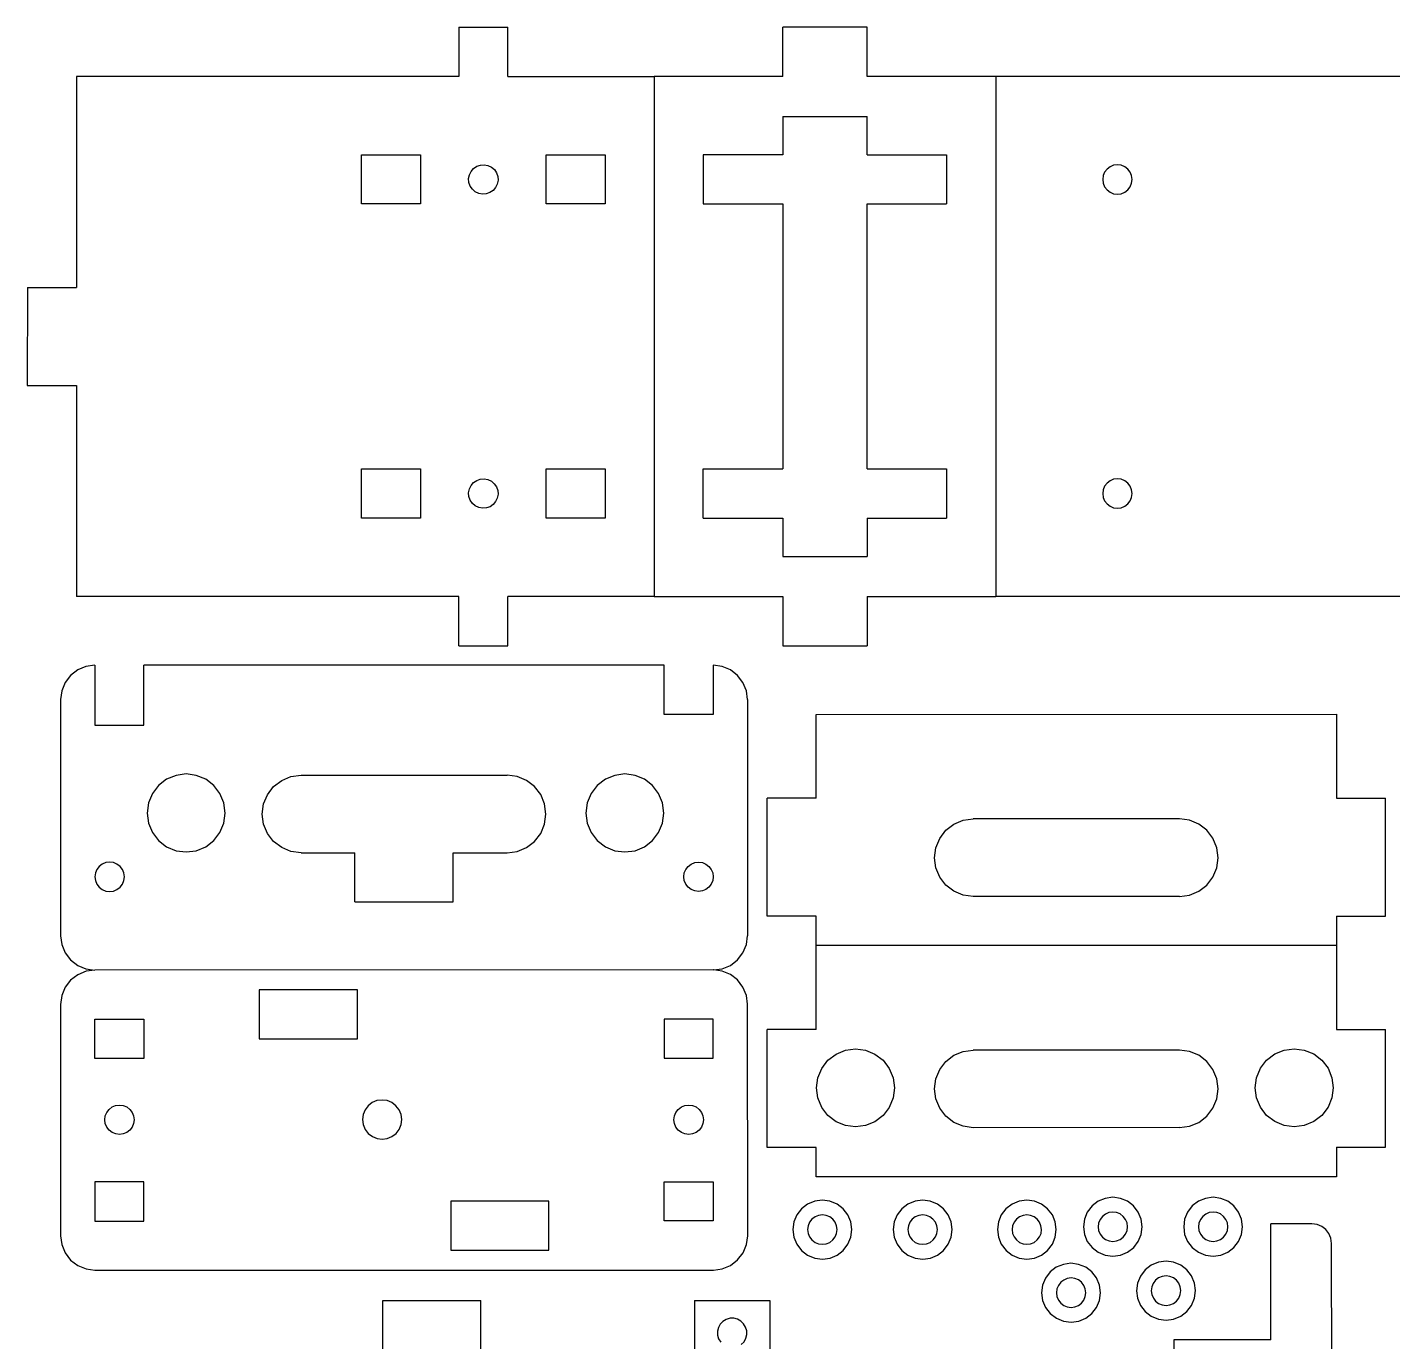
# Model space of a CAD drawing. Extents: x -275 to 319, y -186 to 206.
# Drawn here: x -275.4 to -136.3, y 71.6 to 205.5 of the extents above; entities that cross this region are included whole.
import ezdxf

# ---------------------------------------------------------------- set-up
doc = ezdxf.new("R2010")
doc.units = 0
doc.layers.get('0').update_dxf_attribs({"linetype": 'CONTINUOUS'})

msp = doc.modelspace()

# ---------------------------------------------------------------- linework, layer by layer
for p, q in [((-231.47, 205.52), (-226.47, 205.52)), ((-231.47, 205.52), (-231.47, 200.52)), ((-226.47, 200.52), (-226.47, 205.52)), ((-189.88, 205.52), (-198.46, 205.52)), ((-198.46, 200.52), (-198.46, 205.52)), ((-189.88, 200.52), (-189.88, 205.52)), ((-270.43, 200.52), (-270.44, 179.02)), ((-231.47, 200.52), (-270.43, 200.52)), ((-226.47, 200.52), (-211.57, 200.52)), ((-211.57, 200.52), (-211.57, 147.52)), ((-198.46, 200.52), (-211.57, 200.52)), ((-176.77, 200.52), (-189.88, 200.52)), ((-128.47, 200.52), (-176.77, 200.52)), ((-176.77, 200.52), (-176.77, 147.52)), ((-198.46, 196.42), (-198.46, 192.52)), ((-198.46, 196.42), (-189.88, 196.42)), ((-189.88, 192.52), (-189.88, 196.42)), ((-241.37, 187.52), (-241.37, 192.52)), ((-241.37, 192.52), (-235.37, 192.52)), ((-235.37, 192.52), (-235.37, 187.52)), ((-222.57, 187.52), (-222.57, 192.52)), ((-222.57, 192.52), (-216.57, 192.52)), ((-216.57, 192.52), (-216.57, 187.52)), ((-206.57, 192.52), (-206.57, 187.52)), ((-198.46, 192.52), (-206.57, 192.52)), ((-189.88, 192.52), (-181.77, 192.52)), ((-181.77, 192.52), (-181.77, 187.52)), ((-230.39, 190.49), (-230.22, 190.84)), ((-230.22, 190.84), (-229.97, 191.14)), ((-229.97, 191.14), (-229.64, 191.36)), ((-229.64, 191.36), (-229.27, 191.49)), ((-229.27, 191.49), (-228.89, 191.52)), ((-228.89, 191.52), (-228.5, 191.44)), ((-228.5, 191.44), (-228.15, 191.27)), ((-228.15, 191.27), (-227.85, 191.02)), ((-227.85, 191.02), (-227.63, 190.69)), ((-227.63, 190.69), (-227.5, 190.33)), ((-165.67, 190.77), (-165.82, 190.41)), ((-165.43, 191.08), (-165.67, 190.77)), ((-165.12, 191.32), (-165.43, 191.08)), ((-164.76, 191.47), (-165.12, 191.32)), ((-164.37, 191.52), (-164.76, 191.47)), ((-163.98, 191.47), (-164.37, 191.52)), ((-163.62, 191.32), (-163.98, 191.47)), ((-163.31, 191.08), (-163.62, 191.32)), ((-163.07, 190.77), (-163.31, 191.08)), ((-162.92, 190.41), (-163.07, 190.77)), ((-230.47, 190.11), (-230.39, 190.49)), ((-230.44, 189.72), (-230.47, 190.11)), ((-230.31, 189.35), (-230.44, 189.72)), ((-230.09, 189.02), (-230.31, 189.35)), ((-227.72, 189.2), (-227.97, 188.9)), ((-227.55, 189.55), (-227.72, 189.2)), ((-227.47, 189.93), (-227.55, 189.55)), ((-227.5, 190.33), (-227.47, 189.93)), ((-165.82, 190.41), (-165.87, 190.02)), ((-165.87, 190.02), (-165.82, 189.63)), ((-165.82, 189.63), (-165.67, 189.27)), ((-165.67, 189.27), (-165.43, 188.96)), ((-163.31, 188.96), (-163.07, 189.27)), ((-163.07, 189.27), (-162.92, 189.63)), ((-162.87, 190.02), (-162.92, 190.41)), ((-162.92, 189.63), (-162.87, 190.02)), ((-229.79, 188.77), (-230.09, 189.02)), ((-229.44, 188.6), (-229.79, 188.77)), ((-229.05, 188.52), (-229.44, 188.6)), ((-228.67, 188.55), (-229.05, 188.52)), ((-228.3, 188.68), (-228.67, 188.55)), ((-227.97, 188.9), (-228.3, 188.68)), ((-165.43, 188.96), (-165.12, 188.72)), ((-165.12, 188.72), (-164.76, 188.57)), ((-164.76, 188.57), (-164.37, 188.52)), ((-164.37, 188.52), (-163.98, 188.57)), ((-163.98, 188.57), (-163.62, 188.72)), ((-163.62, 188.72), (-163.31, 188.96)), ((-235.37, 187.52), (-241.37, 187.52)), ((-216.57, 187.52), (-222.57, 187.52)), ((-206.57, 187.52), (-198.46, 187.52)), ((-198.46, 187.52), (-198.46, 160.52)), ((-189.88, 187.52), (-181.77, 187.52)), ((-189.88, 160.52), (-189.88, 187.52)), ((-275.43, 179.02), (-275.44, 169.02)), ((-275.43, 179.02), (-270.44, 179.02)), ((-275.44, 169.02), (-270.44, 169.02)), ((-270.44, 169.02), (-270.44, 147.52)), ((-241.37, 155.52), (-241.37, 160.52)), ((-241.37, 160.52), (-235.37, 160.52)), ((-235.37, 160.52), (-235.37, 155.52)), ((-222.57, 155.52), (-222.57, 160.52)), ((-222.57, 160.52), (-216.57, 160.52)), ((-216.57, 160.52), (-216.57, 155.52)), ((-206.57, 155.52), (-206.57, 160.52)), ((-206.57, 160.52), (-198.46, 160.52)), ((-189.88, 160.52), (-181.77, 160.52)), ((-181.77, 160.52), (-181.77, 155.52)), ((-230.39, 158.49), (-230.22, 158.84)), ((-230.22, 158.84), (-229.97, 159.14)), ((-229.97, 159.14), (-229.65, 159.36)), ((-229.65, 159.36), (-229.28, 159.49)), ((-229.28, 159.49), (-228.89, 159.52)), ((-228.89, 159.52), (-228.51, 159.45)), ((-228.51, 159.45), (-228.15, 159.28)), ((-228.15, 159.28), (-227.86, 159.02)), ((-227.86, 159.02), (-227.63, 158.7)), ((-227.63, 158.7), (-227.5, 158.33)), ((-165.67, 158.77), (-165.82, 158.41)), ((-165.43, 159.08), (-165.67, 158.77)), ((-165.12, 159.32), (-165.43, 159.08)), ((-164.76, 159.47), (-165.12, 159.32)), ((-164.37, 159.52), (-164.76, 159.47)), ((-163.98, 159.47), (-164.37, 159.52)), ((-163.62, 159.32), (-163.98, 159.47)), ((-163.31, 159.08), (-163.62, 159.32)), ((-163.07, 158.77), (-163.31, 159.08)), ((-162.92, 158.41), (-163.07, 158.77)), ((-230.47, 158.1), (-230.39, 158.49)), ((-230.44, 157.71), (-230.47, 158.1)), ((-230.31, 157.34), (-230.44, 157.71)), ((-230.08, 157.02), (-230.31, 157.34)), ((-227.72, 157.2), (-227.97, 156.9)), ((-227.55, 157.55), (-227.72, 157.2)), ((-227.47, 157.94), (-227.55, 157.55)), ((-227.5, 158.33), (-227.47, 157.94)), ((-165.82, 158.41), (-165.87, 158.02)), ((-165.87, 158.02), (-165.82, 157.63)), ((-165.82, 157.63), (-165.67, 157.27)), ((-165.67, 157.27), (-165.43, 156.96)), ((-163.31, 156.96), (-163.07, 157.27)), ((-163.07, 157.27), (-162.92, 157.63)), ((-162.87, 158.02), (-162.92, 158.41)), ((-162.92, 157.63), (-162.87, 158.02)), ((-229.79, 156.76), (-230.08, 157.02)), ((-229.43, 156.59), (-229.79, 156.76)), ((-229.05, 156.52), (-229.43, 156.59)), ((-228.66, 156.55), (-229.05, 156.52)), ((-228.29, 156.68), (-228.66, 156.55)), ((-227.97, 156.9), (-228.29, 156.68)), ((-165.43, 156.96), (-165.12, 156.72)), ((-165.12, 156.72), (-164.76, 156.57)), ((-164.76, 156.57), (-164.37, 156.52)), ((-164.37, 156.52), (-163.98, 156.57)), ((-163.98, 156.57), (-163.62, 156.72)), ((-163.62, 156.72), (-163.31, 156.96)), ((-235.37, 155.52), (-241.37, 155.52)), ((-216.57, 155.52), (-222.57, 155.52)), ((-206.57, 155.52), (-198.46, 155.52)), ((-198.46, 155.52), (-198.46, 151.62)), ((-189.88, 155.52), (-181.84, 155.52)), ((-189.88, 155.52), (-189.88, 151.62)), ((-181.84, 155.52), (-181.77, 155.52)), ((-198.46, 151.62), (-198.41, 151.62)), ((-198.41, 151.62), (-189.88, 151.62)), ((-231.47, 147.52), (-270.44, 147.52)), ((-231.47, 142.52), (-231.47, 147.52)), ((-226.47, 142.52), (-226.47, 147.52)), ((-211.57, 147.52), (-226.47, 147.52)), ((-211.57, 147.52), (-198.46, 147.52)), ((-198.46, 147.52), (-198.46, 142.52)), ((-189.88, 147.52), (-176.77, 147.52)), ((-189.88, 147.52), (-189.88, 142.52)), ((-125.47, 147.52), (-176.77, 147.52)), ((-231.47, 142.52), (-226.47, 142.52)), ((-198.46, 142.52), (-189.88, 142.52)), ((-268.55, 140.52), (-269.46, 140.4)), ((-268.55, 140.52), (-268.55, 134.42)), ((-210.55, 140.52), (-263.55, 140.52)), ((-263.55, 134.42), (-263.55, 140.52)), ((-210.55, 135.52), (-210.55, 140.52)), ((-204.64, 140.4), (-205.55, 140.52)), ((-205.55, 140.52), (-205.55, 135.52)), ((-271.03, 139.49), (-271.58, 138.77)), ((-270.3, 140.05), (-271.03, 139.49)), ((-269.46, 140.4), (-270.3, 140.05)), ((-203.8, 140.05), (-204.64, 140.4)), ((-203.08, 139.49), (-203.8, 140.05)), ((-202.52, 138.77), (-203.08, 139.49)), ((-271.93, 137.93), (-272.05, 137.02)), ((-271.58, 138.77), (-271.93, 137.93)), ((-202.17, 137.93), (-202.52, 138.77)), ((-202.05, 137.02), (-202.17, 137.93)), ((-272.05, 137.02), (-272.05, 112.97)), ((-202.05, 137.02), (-202.05, 112.97)), ((-205.55, 135.52), (-210.55, 135.52)), ((-195.06, 135.52), (-142.06, 135.53)), ((-195.06, 126.97), (-195.06, 135.52)), ((-142.06, 135.53), (-142.06, 126.98)), ((-268.55, 134.42), (-263.55, 134.42)), ((-259.25, 129.45), (-260.28, 129.31)), ((-258.22, 129.31), (-259.25, 129.45)), ((-214.55, 129.45), (-215.58, 129.31)), ((-213.52, 129.31), (-214.55, 129.45)), ((-262.06, 128.28), (-262.69, 127.46)), ((-261.24, 128.92), (-262.06, 128.28)), ((-260.28, 129.31), (-261.24, 128.92)), ((-257.26, 128.92), (-258.22, 129.31)), ((-256.44, 128.28), (-257.26, 128.92)), ((-255.81, 127.46), (-256.44, 128.28)), ((-250.97, 127.34), (-250.34, 128.16)), ((-250.34, 128.16), (-249.52, 128.79)), ((-249.52, 128.79), (-248.57, 129.19)), ((-248.57, 129.19), (-247.55, 129.32)), ((-247.55, 129.32), (-226.55, 129.32)), ((-225.53, 129.19), (-226.55, 129.32)), ((-224.58, 128.79), (-225.53, 129.19)), ((-223.76, 128.16), (-224.58, 128.79)), ((-223.13, 127.35), (-223.76, 128.16)), ((-217.36, 128.28), (-217.99, 127.46)), ((-216.54, 128.92), (-217.36, 128.28)), ((-215.58, 129.31), (-216.54, 128.92)), ((-212.56, 128.92), (-213.52, 129.31)), ((-211.74, 128.28), (-212.56, 128.92)), ((-211.11, 127.46), (-211.74, 128.28)), ((-262.69, 127.46), (-263.09, 126.5)), ((-255.41, 126.5), (-255.81, 127.46)), ((-251.37, 126.39), (-250.97, 127.34)), ((-222.73, 126.39), (-223.13, 127.35)), ((-217.99, 127.46), (-218.39, 126.5)), ((-210.71, 126.5), (-211.11, 127.46)), ((-200.06, 114.97), (-200.06, 126.97)), ((-195.06, 126.97), (-200.06, 126.97)), ((-142.06, 126.98), (-137.06, 126.98)), ((-137.06, 114.97), (-137.06, 126.98)), ((-263.09, 126.5), (-263.23, 125.47)), ((-263.23, 125.47), (-263.09, 124.45)), ((-255.28, 125.47), (-255.41, 126.5)), ((-255.41, 124.45), (-255.28, 125.47)), ((-251.5, 125.37), (-251.37, 126.39)), ((-251.36, 124.35), (-251.5, 125.37)), ((-222.6, 125.37), (-222.73, 126.39)), ((-222.73, 124.35), (-222.6, 125.37)), ((-218.39, 126.5), (-218.52, 125.47)), ((-218.52, 125.47), (-218.39, 124.44)), ((-210.57, 125.47), (-210.71, 126.5)), ((-210.71, 124.44), (-210.57, 125.47)), ((-263.09, 124.45), (-262.69, 123.49)), ((-255.81, 123.49), (-255.41, 124.45)), ((-250.97, 123.39), (-251.36, 124.35)), ((-223.13, 123.4), (-222.73, 124.35)), ((-218.39, 124.44), (-217.99, 123.49)), ((-211.11, 123.49), (-210.71, 124.44)), ((-181.85, 123.71), (-181.03, 124.34)), ((-181.03, 124.34), (-180.08, 124.73)), ((-180.08, 124.73), (-179.06, 124.87)), ((-158.06, 124.87), (-179.06, 124.87)), ((-157.04, 124.74), (-158.06, 124.87)), ((-156.08, 124.34), (-157.04, 124.74)), ((-155.27, 123.71), (-156.08, 124.34)), ((-262.69, 123.49), (-262.06, 122.66)), ((-262.06, 122.66), (-261.24, 122.03)), ((-257.26, 122.03), (-256.44, 122.66)), ((-256.44, 122.66), (-255.81, 123.49)), ((-250.34, 122.58), (-250.97, 123.39)), ((-249.52, 121.95), (-250.34, 122.58)), ((-224.57, 121.95), (-223.76, 122.58)), ((-223.76, 122.58), (-223.13, 123.4)), ((-217.99, 123.49), (-217.36, 122.66)), ((-217.36, 122.66), (-216.54, 122.03)), ((-212.56, 122.03), (-211.74, 122.66)), ((-211.74, 122.66), (-211.11, 123.49)), ((-182.87, 121.94), (-182.48, 122.89)), ((-182.48, 122.89), (-181.85, 123.71)), ((-154.64, 122.9), (-155.27, 123.71)), ((-154.24, 121.94), (-154.64, 122.9)), ((-261.24, 122.03), (-260.28, 121.63)), ((-260.28, 121.63), (-259.25, 121.5)), ((-259.25, 121.5), (-258.22, 121.63)), ((-258.22, 121.63), (-257.26, 122.03)), ((-248.57, 121.55), (-249.52, 121.95)), ((-247.55, 121.42), (-248.57, 121.55)), ((-247.55, 121.42), (-242.05, 121.42)), ((-242.05, 116.42), (-242.05, 121.42)), ((-232.05, 116.42), (-232.05, 121.42)), ((-232.05, 121.42), (-226.55, 121.42)), ((-226.55, 121.42), (-225.53, 121.56)), ((-225.53, 121.56), (-224.57, 121.95)), ((-216.54, 122.03), (-215.58, 121.63)), ((-215.58, 121.63), (-214.55, 121.5)), ((-214.55, 121.5), (-213.52, 121.63)), ((-213.52, 121.63), (-212.56, 122.03)), ((-183.01, 120.92), (-182.87, 121.94)), ((-154.11, 120.92), (-154.24, 121.94)), ((-268.35, 119.72), (-268.5, 119.36)), ((-268.11, 120.03), (-268.35, 119.72)), ((-267.8, 120.27), (-268.11, 120.03)), ((-267.44, 120.42), (-267.8, 120.27)), ((-267.05, 120.47), (-267.44, 120.42)), ((-266.66, 120.42), (-267.05, 120.47)), ((-266.3, 120.27), (-266.66, 120.42)), ((-265.99, 120.03), (-266.3, 120.27)), ((-265.75, 119.72), (-265.99, 120.03)), ((-265.6, 119.36), (-265.75, 119.72)), ((-208.5, 119.36), (-208.35, 119.72)), ((-208.35, 119.72), (-208.11, 120.03)), ((-208.11, 120.03), (-207.8, 120.27)), ((-207.8, 120.27), (-207.44, 120.42)), ((-207.44, 120.42), (-207.05, 120.47)), ((-207.05, 120.47), (-206.66, 120.42)), ((-206.66, 120.42), (-206.3, 120.27)), ((-206.3, 120.27), (-205.99, 120.03)), ((-205.99, 120.03), (-205.75, 119.72)), ((-205.75, 119.72), (-205.6, 119.36)), ((-182.87, 119.9), (-183.01, 120.92)), ((-182.48, 118.94), (-182.87, 119.9)), ((-154.64, 118.95), (-154.24, 119.9)), ((-154.24, 119.9), (-154.11, 120.92)), ((-268.5, 119.36), (-268.55, 118.97)), ((-268.55, 118.97), (-268.5, 118.59)), ((-268.5, 118.59), (-268.35, 118.22)), ((-265.75, 118.22), (-265.6, 118.59)), ((-265.55, 118.97), (-265.6, 119.36)), ((-265.6, 118.59), (-265.55, 118.97)), ((-208.55, 118.97), (-208.5, 119.36)), ((-208.5, 118.59), (-208.55, 118.97)), ((-208.35, 118.22), (-208.5, 118.59)), ((-205.6, 118.59), (-205.75, 118.22)), ((-205.6, 119.36), (-205.55, 118.97)), ((-205.55, 118.97), (-205.6, 118.59)), ((-181.85, 118.13), (-182.48, 118.94)), ((-155.27, 118.13), (-154.64, 118.95)), ((-268.35, 118.22), (-268.11, 117.91)), ((-268.11, 117.91), (-267.8, 117.67)), ((-267.8, 117.67), (-267.44, 117.52)), ((-267.44, 117.52), (-267.05, 117.47)), ((-267.05, 117.47), (-266.66, 117.52)), ((-266.66, 117.52), (-266.3, 117.67)), ((-266.3, 117.67), (-265.99, 117.91)), ((-265.99, 117.91), (-265.75, 118.22)), ((-208.11, 117.91), (-208.35, 118.22)), ((-207.8, 117.67), (-208.11, 117.91)), ((-207.44, 117.53), (-207.8, 117.67)), ((-207.05, 117.47), (-207.44, 117.53)), ((-206.66, 117.53), (-207.05, 117.47)), ((-206.3, 117.67), (-206.66, 117.53)), ((-205.99, 117.91), (-206.3, 117.67)), ((-205.75, 118.22), (-205.99, 117.91)), ((-181.03, 117.5), (-181.85, 118.13)), ((-180.08, 117.1), (-181.03, 117.5)), ((-179.06, 116.97), (-180.08, 117.1)), ((-158.06, 116.97), (-179.06, 116.97)), ((-158.06, 116.97), (-157.04, 117.11)), ((-157.04, 117.11), (-156.08, 117.5)), ((-156.08, 117.5), (-155.27, 118.13)), ((-242.05, 116.42), (-232.05, 116.42)), ((-195.06, 114.97), (-200.06, 114.97)), ((-195.06, 111.97), (-195.06, 114.97)), ((-142.06, 114.97), (-137.06, 114.97)), ((-142.06, 114.97), (-142.06, 111.97)), ((-272.05, 112.97), (-271.93, 112.07)), ((-202.17, 112.07), (-202.05, 112.97)), ((-271.93, 112.07), (-271.58, 111.22)), ((-202.52, 111.22), (-202.17, 112.07)), ((-142.06, 111.97), (-195.06, 111.97)), ((-195.06, 103.42), (-195.06, 111.97)), ((-142.06, 111.97), (-142.06, 103.42)), ((-271.58, 111.22), (-271.03, 110.5)), ((-271.03, 110.5), (-270.3, 109.94)), ((-270.3, 109.94), (-269.46, 109.59)), ((-204.64, 109.59), (-203.8, 109.94)), ((-203.8, 109.94), (-203.08, 110.5)), ((-203.08, 110.5), (-202.52, 111.22)), ((-270.3, 109), (-271.03, 108.45)), ((-269.45, 109.35), (-270.3, 109)), ((-269.46, 109.59), (-268.55, 109.47)), ((-268.55, 109.47), (-269.45, 109.35)), ((-205.55, 109.48), (-268.55, 109.47)), ((-205.52, 109.48), (-205.55, 109.48)), ((-205.52, 109.48), (-204.64, 109.59)), ((-204.64, 109.36), (-205.52, 109.48)), ((-203.8, 109.01), (-204.64, 109.36)), ((-203.07, 108.46), (-203.8, 109.01)), ((-271.58, 107.72), (-271.93, 106.88)), ((-271.03, 108.45), (-271.58, 107.72)), ((-251.8, 107.47), (-251.8, 102.47)), ((-241.8, 107.47), (-251.8, 107.47)), ((-241.8, 102.47), (-241.8, 107.47)), ((-202.52, 107.73), (-203.07, 108.46)), ((-202.17, 106.89), (-202.52, 107.73)), ((-271.93, 106.88), (-272.05, 105.97)), ((-272.05, 105.97), (-272.04, 82.41)), ((-202.05, 105.98), (-202.17, 106.89)), ((-202.04, 82.41), (-202.05, 105.98)), ((-268.55, 100.46), (-268.55, 104.46)), ((-268.55, 104.46), (-263.55, 104.46)), ((-263.55, 104.46), (-263.55, 100.46)), ((-210.55, 104.48), (-210.55, 100.48)), ((-205.55, 104.48), (-210.55, 104.48)), ((-205.55, 100.48), (-205.55, 104.48)), ((-200.05, 91.41), (-200.06, 103.42)), ((-195.06, 103.42), (-200.06, 103.42)), ((-142.06, 103.42), (-137.06, 103.42)), ((-137.05, 91.42), (-137.06, 103.42)), ((-251.8, 102.47), (-241.8, 102.47)), ((-263.55, 100.46), (-268.55, 100.46)), ((-210.55, 100.48), (-205.55, 100.48)), ((-194.5, 99.45), (-193.87, 100.28)), ((-193.87, 100.28), (-193.04, 100.91)), ((-193.04, 100.91), (-192.09, 101.31)), ((-192.09, 101.31), (-191.06, 101.44)), ((-191.06, 101.44), (-190.03, 101.31)), ((-190.03, 101.31), (-189.07, 100.91)), ((-189.07, 100.91), (-188.25, 100.28)), ((-188.25, 100.28), (-187.61, 99.45)), ((-181.85, 100.16), (-181.03, 100.79)), ((-181.03, 100.79), (-180.08, 101.18)), ((-180.08, 101.18), (-179.06, 101.32)), ((-158.06, 101.32), (-179.06, 101.32)), ((-157.03, 101.18), (-158.06, 101.32)), ((-156.08, 100.79), (-157.03, 101.18)), ((-155.26, 100.16), (-156.08, 100.79)), ((-154.64, 99.34), (-155.26, 100.16)), ((-149.8, 99.46), (-149.17, 100.28)), ((-149.17, 100.28), (-148.34, 100.92)), ((-148.34, 100.92), (-147.38, 101.31)), ((-147.38, 101.31), (-146.36, 101.45)), ((-146.36, 101.45), (-145.33, 101.31)), ((-145.33, 101.31), (-144.37, 100.92)), ((-144.37, 100.92), (-143.55, 100.28)), ((-143.55, 100.28), (-142.91, 99.46)), ((-194.9, 98.49), (-194.5, 99.45)), ((-187.61, 99.45), (-187.22, 98.5)), ((-182.87, 98.39), (-182.48, 99.34)), ((-182.48, 99.34), (-181.85, 100.16)), ((-154.24, 98.39), (-154.64, 99.34)), ((-150.2, 98.5), (-149.8, 99.46)), ((-142.91, 99.46), (-142.52, 98.5)), ((-195.03, 97.47), (-194.9, 98.49)), ((-194.9, 96.44), (-195.03, 97.47)), ((-187.22, 98.5), (-187.08, 97.47)), ((-187.08, 97.47), (-187.22, 96.44)), ((-183.01, 97.36), (-182.87, 98.39)), ((-154.11, 97.37), (-154.24, 98.39)), ((-150.33, 97.47), (-150.2, 98.5)), ((-150.19, 96.44), (-150.33, 97.47)), ((-142.52, 98.5), (-142.38, 97.47)), ((-142.38, 97.47), (-142.52, 96.45)), ((-239.81, 96.17), (-240.29, 95.97)), ((-239.29, 96.23), (-239.81, 96.17)), ((-238.77, 96.17), (-239.29, 96.23)), ((-238.29, 95.97), (-238.77, 96.17)), ((-194.5, 95.48), (-194.9, 96.44)), ((-187.22, 96.44), (-187.61, 95.48)), ((-182.87, 96.34), (-183.01, 97.36)), ((-182.48, 95.39), (-182.87, 96.34)), ((-154.64, 95.39), (-154.24, 96.35)), ((-154.24, 96.35), (-154.11, 97.37)), ((-149.8, 95.49), (-150.19, 96.44)), ((-142.52, 96.45), (-142.91, 95.49)), ((-267.55, 94.22), (-267.49, 94.61)), ((-267.49, 94.61), (-267.34, 94.97)), ((-267.34, 94.97), (-267.11, 95.28)), ((-267.11, 95.28), (-266.8, 95.52)), ((-266.8, 95.52), (-266.44, 95.67)), ((-266.44, 95.67), (-266.05, 95.72)), ((-266.05, 95.72), (-265.66, 95.67)), ((-265.66, 95.67), (-265.3, 95.52)), ((-265.3, 95.52), (-264.99, 95.28)), ((-264.99, 95.28), (-264.75, 94.97)), ((-264.75, 94.97), (-264.6, 94.61)), ((-264.6, 94.61), (-264.55, 94.22)), ((-241.22, 94.75), (-241.28, 94.24)), ((-241.02, 95.24), (-241.22, 94.75)), ((-240.7, 95.65), (-241.02, 95.24)), ((-240.29, 95.97), (-240.7, 95.65)), ((-237.88, 95.65), (-238.29, 95.97)), ((-237.56, 95.23), (-237.88, 95.65)), ((-237.36, 94.75), (-237.56, 95.23)), ((-237.29, 94.23), (-237.36, 94.75)), ((-209.55, 94.22), (-209.5, 94.61)), ((-209.5, 94.61), (-209.35, 94.97)), ((-209.35, 94.97), (-209.11, 95.28)), ((-209.11, 95.28), (-208.8, 95.52)), ((-208.8, 95.52), (-208.44, 95.67)), ((-208.44, 95.67), (-208.05, 95.72)), ((-208.05, 95.72), (-207.67, 95.67)), ((-207.67, 95.67), (-207.3, 95.52)), ((-207.3, 95.52), (-206.99, 95.28)), ((-206.99, 95.28), (-206.76, 94.97)), ((-206.76, 94.97), (-206.61, 94.61)), ((-206.61, 94.61), (-206.55, 94.22)), ((-193.87, 94.66), (-194.5, 95.48)), ((-193.04, 94.02), (-193.87, 94.66)), ((-188.25, 94.66), (-189.07, 94.02)), ((-187.61, 95.48), (-188.25, 94.66)), ((-181.85, 94.57), (-182.48, 95.39)), ((-155.26, 94.57), (-154.64, 95.39)), ((-149.17, 94.66), (-149.8, 95.49)), ((-148.34, 94.03), (-149.17, 94.66)), ((-143.54, 94.66), (-144.37, 94.03)), ((-142.91, 95.49), (-143.54, 94.66)), ((-267.49, 93.84), (-267.55, 94.22)), ((-267.34, 93.47), (-267.49, 93.84)), ((-267.11, 93.16), (-267.34, 93.47)), ((-264.75, 93.47), (-264.99, 93.16)), ((-264.6, 93.84), (-264.75, 93.47)), ((-264.55, 94.22), (-264.6, 93.84)), ((-241.28, 94.24), (-241.22, 93.72)), ((-241.22, 93.72), (-241.02, 93.24)), ((-241.02, 93.24), (-240.7, 92.82)), ((-237.87, 92.82), (-237.56, 93.23)), ((-237.56, 93.23), (-237.36, 93.72)), ((-237.36, 93.72), (-237.29, 94.23)), ((-209.5, 93.84), (-209.55, 94.22)), ((-209.35, 93.47), (-209.5, 93.84)), ((-209.11, 93.16), (-209.35, 93.47)), ((-206.76, 93.47), (-206.99, 93.16)), ((-206.61, 93.83), (-206.76, 93.47)), ((-206.55, 94.22), (-206.61, 93.83)), ((-192.08, 93.63), (-193.04, 94.02)), ((-191.06, 93.49), (-192.08, 93.63)), ((-190.03, 93.63), (-191.06, 93.49)), ((-189.07, 94.02), (-190.03, 93.63)), ((-181.03, 93.94), (-181.85, 94.57)), ((-180.08, 93.55), (-181.03, 93.94)), ((-179.06, 93.41), (-180.08, 93.55)), ((-158.06, 93.42), (-179.06, 93.41)), ((-158.06, 93.42), (-157.03, 93.55)), ((-157.03, 93.55), (-156.08, 93.95)), ((-156.08, 93.95), (-155.26, 94.57)), ((-147.38, 93.63), (-148.34, 94.03)), ((-146.35, 93.5), (-147.38, 93.63)), ((-145.33, 93.63), (-146.35, 93.5)), ((-144.37, 94.03), (-145.33, 93.63)), ((-266.79, 92.93), (-267.11, 93.16)), ((-266.43, 92.78), (-266.79, 92.93)), ((-266.04, 92.72), (-266.43, 92.78)), ((-265.66, 92.78), (-266.04, 92.72)), ((-265.3, 92.92), (-265.66, 92.78)), ((-264.99, 93.16), (-265.3, 92.92)), ((-240.7, 92.82), (-240.28, 92.5)), ((-240.28, 92.5), (-239.8, 92.3)), ((-239.8, 92.3), (-239.28, 92.24)), ((-239.28, 92.24), (-238.77, 92.3)), ((-238.77, 92.3), (-238.29, 92.5)), ((-238.29, 92.5), (-237.87, 92.82)), ((-208.8, 92.92), (-209.11, 93.16)), ((-208.44, 92.77), (-208.8, 92.92)), ((-208.05, 92.72), (-208.44, 92.77)), ((-207.66, 92.78), (-208.05, 92.72)), ((-207.3, 92.92), (-207.66, 92.78)), ((-206.99, 93.16), (-207.3, 92.92)), ((-195.05, 91.41), (-200.05, 91.41)), ((-195.05, 88.41), (-195.05, 91.41)), ((-142.05, 91.42), (-137.05, 91.42)), ((-142.05, 91.42), (-142.05, 88.42)), ((-268.54, 87.89), (-268.54, 83.89)), ((-263.55, 87.89), (-268.54, 87.89)), ((-263.55, 83.89), (-263.55, 87.89)), ((-210.54, 83.91), (-210.54, 87.91)), ((-210.54, 87.91), (-205.55, 87.91)), ((-205.55, 87.91), (-205.55, 83.91)), ((-142.05, 88.42), (-195.05, 88.41)), ((-164.84, 86.32), (-165.62, 86.21)), ((-164.06, 86.21), (-164.84, 86.32)), ((-154.62, 86.32), (-155.4, 86.21)), ((-153.84, 86.21), (-154.62, 86.32)), ((-232.29, 85.92), (-232.29, 80.92)), ((-222.3, 85.92), (-232.29, 85.92)), ((-222.3, 80.93), (-222.3, 85.92)), ((-196.56, 85.15), (-197.03, 84.53)), ((-195.93, 85.63), (-196.56, 85.15)), ((-195.21, 85.93), (-195.93, 85.63)), ((-194.44, 86.03), (-195.21, 85.93)), ((-193.66, 85.93), (-194.44, 86.03)), ((-192.93, 85.63), (-193.66, 85.93)), ((-192.31, 85.15), (-192.93, 85.63)), ((-191.83, 84.53), (-192.31, 85.15)), ((-186.34, 85.15), (-186.81, 84.53)), ((-185.72, 85.63), (-186.34, 85.15)), ((-184.99, 85.93), (-185.72, 85.63)), ((-184.22, 86.03), (-184.99, 85.93)), ((-183.44, 85.93), (-184.22, 86.03)), ((-182.71, 85.63), (-183.44, 85.93)), ((-182.09, 85.15), (-182.71, 85.63)), ((-181.62, 84.53), (-182.09, 85.15)), ((-175.73, 85.15), (-176.2, 84.53)), ((-175.11, 85.63), (-175.73, 85.15)), ((-174.38, 85.93), (-175.11, 85.63)), ((-173.61, 86.03), (-174.38, 85.93)), ((-172.83, 85.93), (-173.61, 86.03)), ((-172.1, 85.63), (-172.83, 85.93)), ((-171.48, 85.15), (-172.1, 85.63)), ((-171, 84.53), (-171.48, 85.15)), ((-166.96, 85.44), (-167.44, 84.81)), ((-166.34, 85.91), (-166.96, 85.44)), ((-165.62, 86.21), (-166.34, 85.91)), ((-163.34, 85.92), (-164.06, 86.21)), ((-162.72, 85.44), (-163.34, 85.92)), ((-162.24, 84.82), (-162.72, 85.44)), ((-156.74, 85.44), (-157.22, 84.81)), ((-156.12, 85.91), (-156.74, 85.44)), ((-155.4, 86.21), (-156.12, 85.91)), ((-153.12, 85.92), (-153.84, 86.21)), ((-152.5, 85.44), (-153.12, 85.92)), ((-152.02, 84.82), (-152.5, 85.44)), ((-268.54, 83.89), (-263.55, 83.89)), ((-205.55, 83.91), (-210.54, 83.91)), ((-197.33, 83.81), (-197.43, 83.03)), ((-197.03, 84.53), (-197.33, 83.81)), ((-195.73, 83.78), (-195.88, 83.42)), ((-195.49, 84.09), (-195.73, 83.78)), ((-195.18, 84.33), (-195.49, 84.09)), ((-194.82, 84.48), (-195.18, 84.33)), ((-194.43, 84.53), (-194.82, 84.48)), ((-194.05, 84.48), (-194.43, 84.53)), ((-193.68, 84.33), (-194.05, 84.48)), ((-193.37, 84.09), (-193.68, 84.33)), ((-193.13, 83.78), (-193.37, 84.09)), ((-192.98, 83.42), (-193.13, 83.78)), ((-191.53, 83.81), (-191.83, 84.53)), ((-191.43, 83.03), (-191.53, 83.81)), ((-187.11, 83.81), (-187.21, 83.03)), ((-186.81, 84.53), (-187.11, 83.81)), ((-185.51, 83.78), (-185.66, 83.42)), ((-185.27, 84.09), (-185.51, 83.78)), ((-184.96, 84.33), (-185.27, 84.09)), ((-184.6, 84.48), (-184.96, 84.33)), ((-184.21, 84.53), (-184.6, 84.48)), ((-183.83, 84.48), (-184.21, 84.53)), ((-183.47, 84.33), (-183.83, 84.48)), ((-183.16, 84.09), (-183.47, 84.33)), ((-182.92, 83.78), (-183.16, 84.09)), ((-182.77, 83.42), (-182.92, 83.78)), ((-181.31, 83.81), (-181.62, 84.53)), ((-181.21, 83.03), (-181.31, 83.81)), ((-176.5, 83.81), (-176.6, 83.03)), ((-176.2, 84.53), (-176.5, 83.81)), ((-174.9, 83.78), (-175.05, 83.42)), ((-174.66, 84.09), (-174.9, 83.78)), ((-174.35, 84.33), (-174.66, 84.09)), ((-173.99, 84.48), (-174.35, 84.33)), ((-173.6, 84.53), (-173.99, 84.48)), ((-173.22, 84.48), (-173.6, 84.53)), ((-172.86, 84.33), (-173.22, 84.48)), ((-172.54, 84.09), (-172.86, 84.33)), ((-172.31, 83.78), (-172.54, 84.09)), ((-172.16, 83.42), (-172.31, 83.78)), ((-170.7, 83.81), (-171, 84.53)), ((-170.6, 83.03), (-170.7, 83.81)), ((-167.74, 84.09), (-167.84, 83.31)), ((-167.44, 84.81), (-167.74, 84.09)), ((-166.29, 83.7), (-166.34, 83.31)), ((-166.14, 84.06), (-166.29, 83.7)), ((-165.9, 84.38), (-166.14, 84.06)), ((-165.59, 84.61), (-165.9, 84.38)), ((-165.23, 84.76), (-165.59, 84.61)), ((-164.84, 84.82), (-165.23, 84.76)), ((-164.45, 84.77), (-164.84, 84.82)), ((-164.09, 84.62), (-164.45, 84.77)), ((-163.78, 84.38), (-164.09, 84.62)), ((-163.54, 84.07), (-163.78, 84.38)), ((-163.39, 83.71), (-163.54, 84.07)), ((-163.34, 83.32), (-163.39, 83.71)), ((-161.94, 84.09), (-162.24, 84.82)), ((-161.84, 83.32), (-161.94, 84.09)), ((-157.52, 84.09), (-157.62, 83.31)), ((-157.22, 84.81), (-157.52, 84.09)), ((-156.07, 83.7), (-156.12, 83.31)), ((-155.92, 84.06), (-156.07, 83.7)), ((-155.68, 84.38), (-155.92, 84.06)), ((-155.37, 84.61), (-155.68, 84.38)), ((-155.01, 84.76), (-155.37, 84.61)), ((-154.62, 84.82), (-155.01, 84.76)), ((-154.23, 84.77), (-154.62, 84.82)), ((-153.87, 84.62), (-154.23, 84.77)), ((-153.56, 84.38), (-153.87, 84.62)), ((-153.32, 84.07), (-153.56, 84.38)), ((-153.17, 83.71), (-153.32, 84.07)), ((-153.12, 83.32), (-153.17, 83.71)), ((-151.72, 84.09), (-152.02, 84.82)), ((-151.62, 83.32), (-151.72, 84.09)), ((-144.55, 83.62), (-148.75, 83.62)), ((-148.75, 71.8), (-148.75, 83.62)), ((-144.03, 83.55), (-144.55, 83.62)), ((-143.55, 83.35), (-144.03, 83.55)), ((-272.04, 82.41), (-271.92, 81.5)), ((-202.16, 81.51), (-202.04, 82.41)), ((-197.43, 83.03), (-197.33, 82.25)), ((-197.33, 82.25), (-197.03, 81.53)), ((-195.88, 83.42), (-195.93, 83.03)), ((-195.93, 83.03), (-195.88, 82.64)), ((-195.88, 82.64), (-195.73, 82.28)), ((-195.73, 82.28), (-195.49, 81.97)), ((-193.37, 81.97), (-193.13, 82.28)), ((-193.13, 82.28), (-192.98, 82.64)), ((-192.93, 83.03), (-192.98, 83.42)), ((-192.98, 82.64), (-192.93, 83.03)), ((-191.83, 81.53), (-191.53, 82.26)), ((-191.53, 82.26), (-191.43, 83.03)), ((-187.21, 83.03), (-187.11, 82.25)), ((-187.11, 82.25), (-186.81, 81.53)), ((-185.66, 83.42), (-185.71, 83.03)), ((-185.71, 83.03), (-185.66, 82.64)), ((-185.66, 82.64), (-185.51, 82.28)), ((-185.51, 82.28), (-185.27, 81.97)), ((-183.15, 81.97), (-182.92, 82.28)), ((-182.92, 82.28), (-182.77, 82.64)), ((-182.71, 83.03), (-182.77, 83.42)), ((-182.77, 82.64), (-182.71, 83.03)), ((-181.61, 81.53), (-181.31, 82.26)), ((-181.31, 82.26), (-181.21, 83.03)), ((-176.6, 83.03), (-176.5, 82.25)), ((-176.5, 82.25), (-176.2, 81.53)), ((-175.05, 83.42), (-175.1, 83.03)), ((-175.1, 83.03), (-175.05, 82.64)), ((-175.05, 82.64), (-174.9, 82.28)), ((-174.9, 82.28), (-174.66, 81.97)), ((-172.54, 81.97), (-172.3, 82.28)), ((-172.3, 82.28), (-172.15, 82.64)), ((-172.1, 83.03), (-172.16, 83.42)), ((-172.15, 82.64), (-172.1, 83.03)), ((-171, 81.53), (-170.7, 82.26)), ((-170.7, 82.26), (-170.6, 83.03)), ((-167.84, 83.31), (-167.74, 82.54)), ((-167.74, 82.54), (-167.44, 81.81)), ((-166.34, 83.31), (-166.29, 82.93)), ((-166.29, 82.93), (-166.14, 82.56)), ((-166.14, 82.56), (-165.9, 82.25)), ((-165.9, 82.25), (-165.59, 82.02)), ((-164.09, 82.02), (-163.78, 82.26)), ((-163.78, 82.26), (-163.54, 82.57)), ((-163.54, 82.57), (-163.39, 82.93)), ((-163.39, 82.93), (-163.34, 83.32)), ((-162.24, 81.82), (-161.94, 82.54)), ((-161.94, 82.54), (-161.84, 83.32)), ((-157.62, 83.31), (-157.52, 82.54)), ((-157.52, 82.54), (-157.22, 81.81)), ((-156.12, 83.31), (-156.07, 82.93)), ((-156.07, 82.93), (-155.92, 82.56)), ((-155.92, 82.56), (-155.68, 82.25)), ((-155.68, 82.25), (-155.37, 82.02)), ((-153.87, 82.02), (-153.56, 82.26)), ((-153.56, 82.26), (-153.32, 82.57)), ((-153.32, 82.57), (-153.17, 82.93)), ((-153.17, 82.93), (-153.12, 83.32)), ((-152.02, 81.82), (-151.72, 82.54)), ((-151.72, 82.54), (-151.62, 83.32)), ((-143.13, 83.03), (-143.55, 83.35)), ((-142.82, 82.62), (-143.13, 83.03)), ((-142.62, 82.14), (-142.82, 82.62)), ((-142.55, 81.62), (-142.62, 82.14)), ((-271.92, 81.5), (-271.57, 80.66)), ((-232.29, 80.92), (-222.3, 80.93)), ((-202.51, 80.66), (-202.16, 81.51)), ((-197.03, 81.53), (-196.55, 80.91)), ((-196.55, 80.91), (-195.93, 80.43)), ((-195.49, 81.97), (-195.18, 81.73)), ((-195.18, 81.73), (-194.82, 81.58)), ((-194.82, 81.58), (-194.43, 81.53)), ((-194.43, 81.53), (-194.04, 81.58)), ((-194.04, 81.58), (-193.68, 81.73)), ((-193.68, 81.73), (-193.37, 81.97)), ((-192.93, 80.43), (-192.31, 80.91)), ((-192.31, 80.91), (-191.83, 81.53)), ((-186.81, 81.53), (-186.33, 80.91)), ((-186.33, 80.91), (-185.71, 80.43)), ((-185.27, 81.97), (-184.96, 81.73)), ((-184.96, 81.73), (-184.6, 81.58)), ((-184.6, 81.58), (-184.21, 81.53)), ((-184.21, 81.53), (-183.83, 81.58)), ((-183.83, 81.58), (-183.46, 81.73)), ((-183.46, 81.73), (-183.15, 81.97)), ((-182.71, 80.43), (-182.09, 80.91)), ((-182.09, 80.91), (-181.61, 81.53)), ((-176.2, 81.53), (-175.72, 80.91)), ((-175.72, 80.91), (-175.1, 80.43)), ((-174.66, 81.97), (-174.35, 81.73)), ((-174.35, 81.73), (-173.99, 81.58)), ((-173.99, 81.58), (-173.6, 81.53)), ((-173.6, 81.53), (-173.21, 81.58)), ((-173.21, 81.58), (-172.85, 81.73)), ((-172.85, 81.73), (-172.54, 81.97)), ((-172.1, 80.43), (-171.48, 80.91)), ((-171.48, 80.91), (-171, 81.53)), ((-167.44, 81.81), (-166.96, 81.19)), ((-166.96, 81.19), (-166.34, 80.72)), ((-166.34, 80.72), (-165.61, 80.42)), ((-165.59, 82.02), (-165.22, 81.87)), ((-165.22, 81.87), (-164.84, 81.82)), ((-164.84, 81.82), (-164.45, 81.87)), ((-164.45, 81.87), (-164.09, 82.02)), ((-164.06, 80.42), (-163.33, 80.72)), ((-163.33, 80.72), (-162.71, 81.2)), ((-162.71, 81.2), (-162.24, 81.82)), ((-157.22, 81.81), (-156.74, 81.19)), ((-156.74, 81.19), (-156.12, 80.72)), ((-156.12, 80.72), (-155.4, 80.42)), ((-155.37, 82.02), (-155.01, 81.87)), ((-155.01, 81.87), (-154.62, 81.82)), ((-154.62, 81.82), (-154.23, 81.87)), ((-154.23, 81.87), (-153.87, 82.02)), ((-153.84, 80.42), (-153.12, 80.72)), ((-153.12, 80.72), (-152.5, 81.2)), ((-152.5, 81.2), (-152.02, 81.82)), ((-142.53, 55.34), (-142.55, 81.62)), ((-271.57, 80.66), (-271.02, 79.93)), ((-271.02, 79.93), (-270.29, 79.38)), ((-270.29, 79.38), (-269.45, 79.03)), ((-204.64, 79.03), (-203.79, 79.38)), ((-203.79, 79.38), (-203.07, 79.94)), ((-203.07, 79.94), (-202.51, 80.66)), ((-195.93, 80.43), (-195.21, 80.13)), ((-195.21, 80.13), (-194.43, 80.03)), ((-194.43, 80.03), (-193.65, 80.13)), ((-193.65, 80.13), (-192.93, 80.43)), ((-185.71, 80.43), (-184.99, 80.13)), ((-184.99, 80.13), (-184.21, 80.03)), ((-184.21, 80.03), (-183.43, 80.13)), ((-183.43, 80.13), (-182.71, 80.43)), ((-175.1, 80.43), (-174.38, 80.13)), ((-174.38, 80.13), (-173.6, 80.03)), ((-173.6, 80.03), (-172.82, 80.13)), ((-172.82, 80.13), (-172.1, 80.43)), ((-169.87, 79.49), (-170.6, 79.19)), ((-169.1, 79.6), (-169.87, 79.49)), ((-168.32, 79.49), (-169.1, 79.6)), ((-167.59, 79.19), (-168.32, 79.49)), ((-165.61, 80.42), (-164.84, 80.32)), ((-164.84, 80.32), (-164.06, 80.42)), ((-160.92, 79.4), (-161.54, 78.93)), ((-160.2, 79.7), (-160.92, 79.4)), ((-159.42, 79.81), (-160.2, 79.7)), ((-158.64, 79.7), (-159.42, 79.81)), ((-157.92, 79.4), (-158.64, 79.7)), ((-157.3, 78.93), (-157.92, 79.4)), ((-155.4, 80.42), (-154.62, 80.32)), ((-154.62, 80.32), (-153.84, 80.42)), ((-269.45, 79.03), (-268.54, 78.91)), ((-268.54, 78.91), (-205.54, 78.91)), ((-205.54, 78.91), (-204.64, 79.03)), ((-171.69, 78.09), (-171.99, 77.37)), ((-171.22, 78.72), (-171.69, 78.09)), ((-170.6, 79.19), (-171.22, 78.72)), ((-169.48, 78.04), (-169.84, 77.89)), ((-169.09, 78.1), (-169.48, 78.04)), ((-168.71, 78.04), (-169.09, 78.1)), ((-168.35, 77.9), (-168.71, 78.04)), ((-166.97, 78.72), (-167.59, 79.19)), ((-166.49, 78.1), (-166.97, 78.72)), ((-166.19, 77.37), (-166.49, 78.1)), ((-162.02, 78.3), (-162.32, 77.58)), ((-161.54, 78.93), (-162.02, 78.3)), ((-160.17, 78.1), (-160.48, 77.87)), ((-159.81, 78.25), (-160.17, 78.1)), ((-159.42, 78.31), (-159.81, 78.25)), ((-159.03, 78.25), (-159.42, 78.31)), ((-158.67, 78.11), (-159.03, 78.25)), ((-158.36, 77.87), (-158.67, 78.11)), ((-156.82, 78.31), (-157.3, 78.93)), ((-156.52, 77.58), (-156.82, 78.31)), ((-171.99, 77.37), (-172.09, 76.59)), ((-172.09, 76.59), (-171.99, 75.82)), ((-170.54, 76.98), (-170.59, 76.59)), ((-170.59, 76.59), (-170.54, 76.21)), ((-170.39, 77.34), (-170.54, 76.98)), ((-170.15, 77.66), (-170.39, 77.34)), ((-169.84, 77.89), (-170.15, 77.66)), ((-168.03, 77.66), (-168.35, 77.9)), ((-167.8, 77.35), (-168.03, 77.66)), ((-167.65, 76.98), (-167.8, 77.35)), ((-167.59, 76.6), (-167.65, 76.98)), ((-167.64, 76.21), (-167.59, 76.6)), ((-166.09, 76.6), (-166.19, 77.37)), ((-166.19, 75.82), (-166.09, 76.6)), ((-162.32, 77.58), (-162.42, 76.8)), ((-162.42, 76.8), (-162.32, 76.03)), ((-160.87, 77.19), (-160.92, 76.8)), ((-160.92, 76.8), (-160.86, 76.42)), ((-160.72, 77.55), (-160.87, 77.19)), ((-160.48, 77.87), (-160.72, 77.55)), ((-158.12, 77.56), (-158.36, 77.87)), ((-157.97, 77.2), (-158.12, 77.56)), ((-157.92, 76.81), (-157.97, 77.2)), ((-157.97, 76.42), (-157.92, 76.81)), ((-156.42, 76.81), (-156.52, 77.58)), ((-156.52, 76.03), (-156.42, 76.81)), ((-239.22, 75.8), (-229.22, 75.8)), ((-239.22, 70.8), (-239.22, 75.8)), ((-229.22, 70.8), (-229.22, 75.8)), ((-207.47, 75.8), (-199.77, 75.8)), ((-207.47, 75.8), (-207.47, 70.8)), ((-199.77, 75.8), (-199.77, 70.8)), ((-171.99, 75.82), (-171.69, 75.09)), ((-170.54, 76.21), (-170.39, 75.84)), ((-170.39, 75.84), (-170.15, 75.53)), ((-170.15, 75.53), (-169.84, 75.3)), ((-169.84, 75.3), (-169.48, 75.15)), ((-169.48, 75.15), (-169.09, 75.1)), ((-169.09, 75.1), (-168.7, 75.15)), ((-168.7, 75.15), (-168.34, 75.3)), ((-168.34, 75.3), (-168.03, 75.54)), ((-168.03, 75.54), (-167.79, 75.85)), ((-167.79, 75.85), (-167.64, 76.21)), ((-166.49, 75.1), (-166.19, 75.82)), ((-162.32, 76.03), (-162.02, 75.3)), ((-162.02, 75.3), (-161.54, 74.68)), ((-160.86, 76.42), (-160.71, 76.05)), ((-160.71, 76.05), (-160.48, 75.74)), ((-160.48, 75.74), (-160.17, 75.51)), ((-160.17, 75.51), (-159.8, 75.36)), ((-159.8, 75.36), (-159.42, 75.31)), ((-159.42, 75.31), (-159.03, 75.36)), ((-159.03, 75.36), (-158.67, 75.51)), ((-158.67, 75.51), (-158.36, 75.75)), ((-158.36, 75.75), (-158.12, 76.06)), ((-158.12, 76.06), (-157.97, 76.42)), ((-157.29, 74.69), (-156.82, 75.31)), ((-156.82, 75.31), (-156.52, 76.03)), ((-204.22, 73.88), (-204.56, 73.68)), ((-203.84, 73.99), (-204.22, 73.88)), ((-203.45, 73.99), (-203.84, 73.99)), ((-203.07, 73.9), (-203.45, 73.99)), ((-202.73, 73.71), (-203.07, 73.9)), ((-171.69, 75.09), (-171.21, 74.47)), ((-171.21, 74.47), (-170.59, 74)), ((-170.59, 74), (-169.87, 73.7)), ((-168.31, 73.7), (-167.59, 74)), ((-167.59, 74), (-166.97, 74.48)), ((-166.97, 74.48), (-166.49, 75.1)), ((-161.54, 74.68), (-160.92, 74.21)), ((-160.92, 74.21), (-160.19, 73.91)), ((-160.19, 73.91), (-159.42, 73.81)), ((-159.42, 73.81), (-158.64, 73.91)), ((-158.64, 73.91), (-157.91, 74.21)), ((-157.91, 74.21), (-157.29, 74.69)), ((-205.02, 73.05), (-205.11, 72.67)), ((-205.11, 72.67), (-205.1, 72.28)), ((-204.83, 73.4), (-205.02, 73.05)), ((-204.56, 73.68), (-204.83, 73.4)), ((-202.45, 73.44), (-202.73, 73.71)), ((-202.25, 73.1), (-202.45, 73.44)), ((-202.14, 72.73), (-202.25, 73.1)), ((-202.13, 72.34), (-202.14, 72.73)), ((-169.87, 73.7), (-169.09, 73.6)), ((-169.09, 73.6), (-168.31, 73.7)), ((-205.1, 72.28), (-205, 71.9)), ((-205, 71.9), (-204.79, 71.57)), ((-202.69, 71.33), (-202.41, 71.61)), ((-202.41, 71.61), (-202.22, 71.96)), ((-202.22, 71.96), (-202.13, 72.34)), ((-148.75, 71.8), (-158.63, 71.8)), ((-158.63, 71.8), (-158.63, 60.81))]:
    msp.add_line(p, q)

doc.saveas('drawing.dxf')
